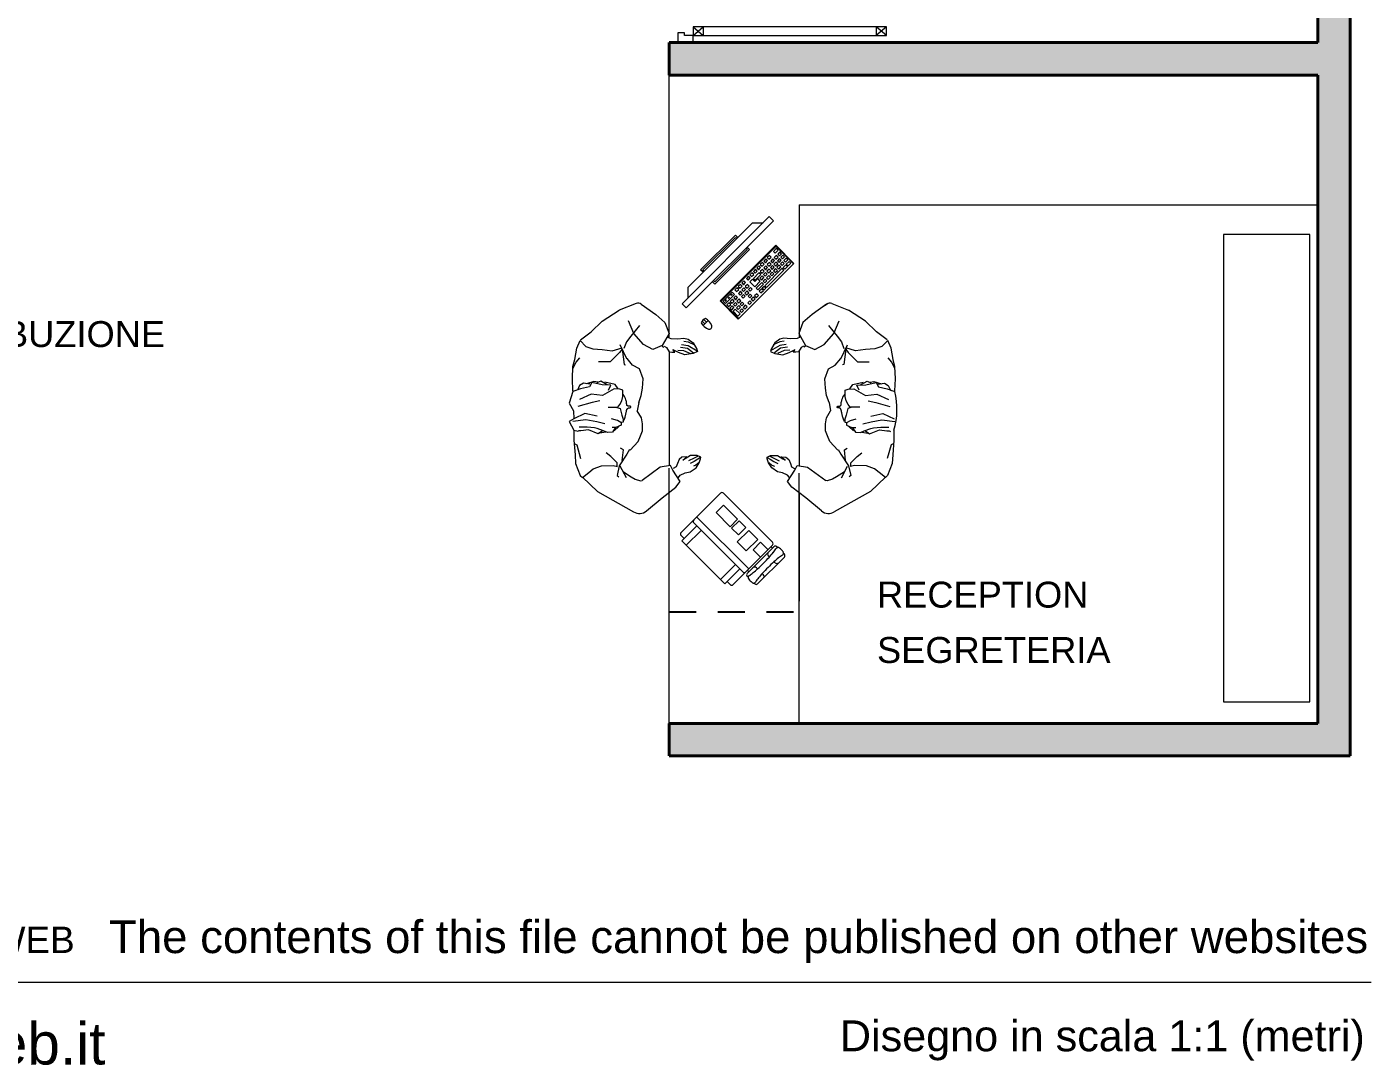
# Model space of a CAD drawing. Header units: millimetres. Extents: x 360.1 to 373.7, y 173.9 to 185.8.
# Drawn here: x 367.46 to 373.68, y 174.38 to 179.18 of the extents above; entities that cross this region are included whole.
import ezdxf

# ---------------------------------------------------------------- set-up
doc = ezdxf.new("R2010")
doc.units = ezdxf.units.MM
doc.linetypes.add('DASHED2', pattern=[0.375, 0.25, -0.125])
for name, color, linetype, lineweight in [('ARREDI attrezzature - furniture', 175, 'Continuous', 9), ('MURATURA sezioni - section wall', 7, 'Continuous', 40), ('PORTE  - doors', 252, 'Continuous', 5), ('www.archweb.it - All rights reserved', 2, 'Continuous', 5)]:
    doc.layers.add(name, color=color, linetype=linetype, lineweight=lineweight)
doc.layers.add('MURATURA tratteggi - hatch wall', color=253, linetype='Continuous', true_color=0x9e9e9e)
doc.layers.add('SCRITTE - txt', color=252, linetype='Continuous', true_color=0x969696)
doc.layers.add('PAVIMENTAZIONI - flooring', color=250, linetype='Continuous')
doc.styles.get("Standard").update_dxf_attribs({"font": 'arial.ttf'})
doc.styles.add('style1', font='arial.ttf')

# ---------------------------------------------------------------- blocks, each defined once
blk = doc.blocks.new('pc')
at = {"layer": 'ARREDI attrezzature - furniture'}
for p, q in [((-0.1289, 0.1289), (-0.2131, 0.0448)), ((-0.1266, 0.1266), (-0.2079, 0.0453)), ((0.1289, -0.1289), (-0.1289, 0.1289)), ((-0.1737, 0.0712), (-0.1816, 0.0632)), ((-0.1816, 0.0632), (-0.1719, 0.0535)), ((-0.1639, 0.0614), (-0.1737, 0.0712)), ((-0.1592, 0.0856), (-0.1672, 0.0777)), ((-0.1672, 0.0777), (-0.1574, 0.0679)), ((-0.1495, 0.0759), (-0.1592, 0.0856)), ((-0.1574, 0.0679), (-0.1495, 0.0759)), ((-0.1448, 0.1001), (-0.1527, 0.0921)), ((-0.1527, 0.0921), (-0.143, 0.0824)), ((-0.1432, 0.0696), (-0.1511, 0.0616)), ((-0.135, 0.0904), (-0.1448, 0.1001)), ((-0.1334, 0.0598), (-0.1432, 0.0696)), ((-0.143, 0.0824), (-0.135, 0.0904)), ((-0.1303, 0.1146), (-0.1383, 0.1066)), ((-0.1383, 0.1066), (-0.1251, 0.0935)), ((-0.1287, 0.084), (-0.1367, 0.0761)), ((-0.1367, 0.0761), (-0.1269, 0.0663)), ((-0.1172, 0.1014), (-0.1303, 0.1146)), ((-0.119, 0.0743), (-0.1287, 0.084)), ((-0.1269, 0.0663), (-0.119, 0.0743)), ((-0.1251, 0.0935), (-0.1172, 0.1014)), ((-0.1142, 0.0985), (-0.1222, 0.0905)), ((-0.1222, 0.0905), (-0.1104, 0.0787)), ((-0.1126, 0.068), (-0.1206, 0.06)), ((-0.1024, 0.0866), (-0.1142, 0.0985)), ((-0.1029, 0.0582), (-0.1126, 0.068)), ((-0.1104, 0.0787), (-0.1024, 0.0866)), ((-0.0982, 0.0824), (-0.1061, 0.0745)), ((-0.1061, 0.0745), (-0.0249, -0.0067)), ((-0.017, 0.0012), (-0.0982, 0.0824)), ((-0.2131, 0.0448), (0.0448, -0.2131)), ((-0.2102, 0.0476), (0.0476, -0.2102)), ((-0.1898, 0.055), (-0.1978, 0.0471)), ((-0.1978, 0.0471), (-0.1843, 0.0335)), ((-0.1763, 0.0415), (-0.1898, 0.055)), ((-0.1843, 0.0335), (-0.1763, 0.0415)), ((-0.1719, 0.0535), (-0.1639, 0.0614)), ((-0.1577, 0.0229), (-0.1657, 0.0149)), ((-0.1657, 0.0149), (-0.1559, 0.0052)), ((-0.1576, 0.0551), (-0.1656, 0.0471)), ((-0.1656, 0.0471), (-0.1558, 0.0374)), ((-0.148, 0.0132), (-0.1577, 0.0229)), ((-0.1479, 0.0454), (-0.1576, 0.0551)), ((-0.1559, 0.0052), (-0.148, 0.0132)), ((-0.1558, 0.0374), (-0.1479, 0.0454)), ((-0.1511, 0.0616), (-0.1414, 0.0519)), ((-0.1416, 0.0068), (-0.1496, -0.0011)), ((-0.1416, 0.039), (-0.1495, 0.0311)), ((-0.1495, 0.0311), (-0.1398, 0.0213)), ((-0.1318, 0.0293), (-0.1416, 0.039)), ((-0.1319, -0.0029), (-0.1416, 0.0068)), ((-0.1414, 0.0519), (-0.1334, 0.0598)), ((-0.1398, 0.0213), (-0.1318, 0.0293)), ((-0.1271, 0.0535), (-0.1351, 0.0455)), ((-0.1351, 0.0455), (-0.1253, 0.0358)), ((-0.1255, 0.023), (-0.1335, 0.015)), ((-0.1335, 0.015), (-0.1237, 0.0053)), ((-0.1174, 0.0438), (-0.1271, 0.0535)), ((-0.1158, 0.0132), (-0.1255, 0.023)), ((-0.1253, 0.0358), (-0.1174, 0.0438)), ((-0.1237, 0.0053), (-0.1158, 0.0132)), ((-0.1206, 0.06), (-0.1109, 0.0503)), ((-0.111, 0.0374), (-0.119, 0.0295)), ((-0.119, 0.0295), (-0.1093, 0.0197)), ((-0.1094, 0.0069), (-0.1174, -0.001)), ((-0.1013, 0.0277), (-0.111, 0.0374)), ((-0.1109, 0.0503), (-0.1029, 0.0582)), ((-0.0997, -0.0028), (-0.1094, 0.0069)), ((-0.1093, 0.0197), (-0.1013, 0.0277)), ((-0.0966, 0.0519), (-0.1045, 0.0439)), ((-0.1045, 0.0439), (-0.0948, 0.0342)), ((-0.095, 0.0214), (-0.1029, 0.0134)), ((-0.1029, 0.0134), (-0.0932, 0.0037)), ((-0.0868, 0.0422), (-0.0966, 0.0519)), ((-0.0852, 0.0116), (-0.095, 0.0214)), ((-0.0948, 0.0342), (-0.0868, 0.0422)), ((-0.0932, 0.0037), (-0.0852, 0.0116)), ((-0.0805, 0.0358), (-0.0885, 0.0279)), ((-0.0885, 0.0279), (-0.0787, 0.0181)), ((-0.0789, 0.0053), (-0.0869, -0.0026)), ((-0.0708, 0.0261), (-0.0805, 0.0358)), ((-0.0692, -0.0044), (-0.0789, 0.0053)), ((-0.0787, 0.0181), (-0.0708, 0.0261)), ((-0.0645, 0.0198), (-0.0724, 0.0118)), ((-0.0724, 0.0118), (-0.0627, 0.0021)), ((-0.0547, 0.01), (-0.0645, 0.0198)), ((-0.0627, 0.0021), (-0.0547, 0.01)), ((-0.0484, 0.0037), (-0.0564, -0.0042)), ((-0.0387, -0.006), (-0.0484, 0.0037)), ((-0.0249, -0.0067), (-0.017, 0.0012)), ((-0.1496, -0.0011), (-0.1399, -0.0109)), ((-0.1399, -0.0109), (-0.1319, -0.0029)), ((-0.1256, -0.0092), (-0.1335, -0.0172)), ((-0.1335, -0.0172), (-0.1238, -0.0269)), ((-0.1158, -0.019), (-0.1256, -0.0092)), ((-0.1238, -0.0269), (-0.1158, -0.019)), ((-0.1095, -0.0253), (-0.1175, -0.0332)), ((-0.1175, -0.0332), (-0.1077, -0.043)), ((-0.1174, -0.001), (-0.1077, -0.0108)), ((-0.0998, -0.035), (-0.1095, -0.0253)), ((-0.1077, -0.0108), (-0.0997, -0.0028)), ((-0.1077, -0.043), (-0.0998, -0.035)), ((-0.0935, -0.0413), (-0.1014, -0.0493)), ((-0.1014, -0.0493), (-0.0917, -0.059)), ((-0.0934, -0.0091), (-0.1013, -0.0171)), ((-0.1013, -0.0171), (-0.0916, -0.0268)), ((-0.0837, -0.0511), (-0.0935, -0.0413)), ((-0.0836, -0.0189), (-0.0934, -0.0091)), ((-0.0917, -0.059), (-0.0837, -0.0511)), ((-0.0916, -0.0268), (-0.0836, -0.0189)), ((-0.0869, -0.0026), (-0.0771, -0.0124)), ((-0.0774, -0.0574), (-0.0854, -0.0654)), ((-0.0773, -0.0252), (-0.0853, -0.0332)), ((-0.0853, -0.0332), (-0.0595, -0.059)), ((-0.0677, -0.0671), (-0.0774, -0.0574)), ((-0.0515, -0.051), (-0.0773, -0.0252)), ((-0.0771, -0.0124), (-0.0692, -0.0044)), ((-0.0629, -0.0107), (-0.0708, -0.0187)), ((-0.0708, -0.0187), (-0.0611, -0.0284)), ((-0.0531, -0.0205), (-0.0629, -0.0107)), ((-0.0611, -0.0284), (-0.0531, -0.0205)), ((-0.0595, -0.059), (-0.0515, -0.051)), ((-0.0468, -0.0268), (-0.0583, -0.0383)), ((-0.0583, -0.0383), (-0.0452, -0.0515)), ((-0.0564, -0.0042), (-0.0466, -0.014)), ((-0.0452, -0.0515), (-0.0561, -0.0623)), ((-0.021, -0.0526), (-0.0468, -0.0268)), ((-0.0466, -0.014), (-0.0387, -0.006)), ((-0.0434, -0.075), (-0.021, -0.0526)), ((-0.0323, -0.0123), (-0.0403, -0.0203)), ((-0.0403, -0.0203), (-0.0145, -0.0461)), ((-0.0065, -0.0381), (-0.0323, -0.0123)), ((-0.0147, -0.0011), (-0.0226, -0.0091)), ((-0.0226, -0.0091), (-0.0135, -0.0182)), ((-0.0055, -0.0102), (-0.0147, -0.0011)), ((-0.0145, -0.0461), (-0.0065, -0.0381)), ((-0.0135, -0.0182), (-0.0055, -0.0102)), ((-0.0033, -0.0125), (-0.0112, -0.0204)), ((-0.0112, -0.0204), (0, -0.0316)), ((0.0079, -0.0237), (-0.0033, -0.0125)), ((0, -0.0316), (0.0079, -0.0237)), ((0.0195, -0.0353), (0.0116, -0.0432)), ((0.0116, -0.0432), (0.0213, -0.053)), ((0.0293, -0.045), (0.0195, -0.0353)), ((0.0213, -0.053), (0.0293, -0.045)), ((0.0356, -0.0513), (0.0276, -0.0593)), ((0.0276, -0.0593), (0.0374, -0.069)), ((0.0453, -0.0611), (0.0356, -0.0513)), ((0.0374, -0.069), (0.0453, -0.0611)), ((-0.0854, -0.0654), (-0.0756, -0.0751)), ((-0.0756, -0.0751), (-0.0677, -0.0671)), ((-0.0613, -0.0735), (-0.0693, -0.0814)), ((-0.0693, -0.0814), (-0.0596, -0.0912)), ((-0.0516, -0.0832), (-0.0613, -0.0735)), ((-0.0596, -0.0912), (-0.0516, -0.0832)), ((-0.0561, -0.0623), (-0.0434, -0.075)), ((-0.04, -0.0948), (-0.048, -0.1028)), ((-0.048, -0.1028), (-0.0382, -0.1125)), ((-0.0303, -0.1045), (-0.04, -0.0948)), ((-0.0382, -0.1125), (-0.0303, -0.1045)), ((-0.024, -0.1109), (-0.0319, -0.1188)), ((-0.0319, -0.1188), (-0.0222, -0.1286)), ((-0.0239, -0.0786), (-0.0318, -0.0866)), ((-0.0318, -0.0866), (-0.0221, -0.0963)), ((-0.0142, -0.1206), (-0.024, -0.1109)), ((-0.0141, -0.0884), (-0.0239, -0.0786)), ((-0.0222, -0.1286), (-0.0142, -0.1206)), ((-0.0221, -0.0963), (-0.0141, -0.0884)), ((-0.0094, -0.0642), (-0.0174, -0.0721)), ((-0.0174, -0.0721), (-0.0076, -0.0819)), ((-0.0078, -0.0947), (-0.0158, -0.1027)), ((-0.0158, -0.1027), (-0.006, -0.1124)), ((0.0003, -0.0739), (-0.0094, -0.0642)), ((0.0019, -0.1044), (-0.0078, -0.0947)), ((-0.0076, -0.0819), (0.0003, -0.0739)), ((-0.006, -0.1124), (0.0019, -0.1044)), ((0.0067, -0.0802), (-0.0013, -0.0882)), ((-0.0013, -0.0882), (0.0084, -0.0979)), ((0.0082, -0.1108), (0.0003, -0.1187)), ((0.0003, -0.1187), (0.01, -0.1285)), ((0.0164, -0.09), (0.0067, -0.0802)), ((0.018, -0.1205), (0.0082, -0.1108)), ((0.0084, -0.0979), (0.0164, -0.09)), ((0.01, -0.1285), (0.018, -0.1205)), ((0.0211, -0.0658), (0.0132, -0.0737)), ((0.0132, -0.0737), (0.0229, -0.0835)), ((0.0227, -0.0963), (0.0148, -0.1043)), ((0.0148, -0.1043), (0.0245, -0.114)), ((0.0309, -0.0755), (0.0211, -0.0658)), ((0.0325, -0.106), (0.0227, -0.0963)), ((0.0229, -0.0835), (0.0309, -0.0755)), ((0.0245, -0.114), (0.0325, -0.106)), ((0.0438, -0.1174), (0.0358, -0.1253)), ((0.0516, -0.0674), (0.0437, -0.0753)), ((0.0437, -0.0753), (0.0534, -0.0851)), ((0.0535, -0.1271), (0.0438, -0.1174)), ((0.0582, -0.1029), (0.0503, -0.1109)), ((0.0503, -0.1109), (0.06, -0.1206)), ((0.0614, -0.0771), (0.0516, -0.0674)), ((0.0534, -0.0851), (0.0614, -0.0771)), ((0.068, -0.1126), (0.0582, -0.1029)), ((0.06, -0.1206), (0.068, -0.1126)), ((0.0727, -0.0884), (0.0647, -0.0964)), ((0.0647, -0.0964), (0.0745, -0.1061)), ((0.0743, -0.119), (0.0663, -0.1269)), ((0.0824, -0.0982), (0.0727, -0.0884)), ((0.084, -0.1287), (0.0743, -0.119)), ((0.0745, -0.1061), (0.0824, -0.0982)), ((0.0888, -0.1045), (0.0808, -0.1125)), ((0.0808, -0.1125), (0.0905, -0.1222)), ((0.1048, -0.1206), (0.0824, -0.143)), ((0.0985, -0.1142), (0.0888, -0.1045)), ((0.0905, -0.1222), (0.0985, -0.1142)), ((0.1146, -0.1303), (0.1048, -0.1206)), ((-0.0079, -0.1269), (-0.0159, -0.1349)), ((-0.0159, -0.1349), (-0.0061, -0.1446)), ((0.0018, -0.1367), (-0.0079, -0.1269)), ((-0.0061, -0.1446), (0.0018, -0.1367)), ((0.0144, -0.1467), (0.0039, -0.1572)), ((0.0039, -0.1572), (0.0458, -0.1991)), ((0.0141, -0.1588), (0.016, -0.1569)), ((0.0185, -0.1632), (0.0141, -0.1588)), ((0.0563, -0.1886), (0.0144, -0.1467)), ((0.016, -0.1569), (0.0204, -0.1613)), ((0.0204, -0.1613), (0.0185, -0.1632)), ((0.0293, -0.1318), (0.0213, -0.1398)), ((0.0213, -0.1398), (0.0311, -0.1495)), ((0.027, -0.1716), (0.0288, -0.1697)), ((0.0314, -0.176), (0.027, -0.1716)), ((0.0288, -0.1697), (0.0333, -0.1741)), ((0.039, -0.1416), (0.0293, -0.1318)), ((0.0311, -0.1495), (0.039, -0.1416)), ((0.0333, -0.1741), (0.0314, -0.176)), ((0.0358, -0.1253), (0.0455, -0.1351)), ((0.0454, -0.1479), (0.0374, -0.1558)), ((0.0374, -0.1558), (0.0471, -0.1656)), ((0.0417, -0.1826), (0.0398, -0.1845)), ((0.0398, -0.1845), (0.0442, -0.1889)), ((0.0461, -0.187), (0.0417, -0.1826)), ((0.0448, -0.2131), (0.1289, -0.1289)), ((0.1266, -0.1266), (0.0453, -0.2079)), ((0.0551, -0.1576), (0.0454, -0.1479)), ((0.0455, -0.1351), (0.0535, -0.1271)), ((0.0471, -0.1656), (0.0551, -0.1576)), ((0.0598, -0.1334), (0.0519, -0.1414)), ((0.0519, -0.1414), (0.0616, -0.1511)), ((0.0614, -0.1639), (0.0535, -0.1719)), ((0.0535, -0.1719), (0.0632, -0.1816)), ((0.0696, -0.1432), (0.0598, -0.1334)), ((0.0712, -0.1737), (0.0614, -0.1639)), ((0.0616, -0.1511), (0.0696, -0.1432)), ((0.0632, -0.1816), (0.0712, -0.1737)), ((0.0663, -0.1269), (0.0761, -0.1367)), ((0.0759, -0.1495), (0.0679, -0.1574)), ((0.0679, -0.1574), (0.0777, -0.1672)), ((0.0856, -0.1592), (0.0759, -0.1495)), ((0.0761, -0.1367), (0.084, -0.1287)), ((0.0777, -0.1672), (0.0856, -0.1592)), ((0.0824, -0.143), (0.0921, -0.1527)), ((0.0921, -0.1527), (0.1146, -0.1303)), ((0.0442, -0.1889), (0.0461, -0.187)), ((0.0458, -0.1991), (0.0563, -0.1886)), ((0.1429, -0.2757), (0.13, -0.2886)), ((0.1351, -0.2679), (0.1585, -0.2913)), ((0.1507, -0.2835), (0.1378, -0.2964))]:
    blk.add_line(p, q, dxfattribs=at)
blk.add_lwpolyline([(-0.3258, 0.0338), (0.0773, -0.3694), (0.0578, -0.3889), (-0.3454, 0.0142)], close=True, dxfattribs=at)
for points in [[(0.0295, -0.3607), (-0.0193, -0.3601), (-0.3165, -0.0629), (-0.3171, -0.014)], [(-0.2046, -0.0874), (-0.1938, -0.0766), (-0.033, -0.2374), (-0.0438, -0.2482)], [(-0.1993, -0.0927), (-0.1938, -0.0871), (-0.0436, -0.2374), (-0.0491, -0.2429)], [(-0.0875, -0.2919), (-0.0984, -0.3028), (-0.2592, -0.142), (-0.2483, -0.1311)], [(-0.0928, -0.2866), (-0.0984, -0.2922), (-0.2487, -0.142), (-0.243, -0.1364)]]:
    blk.add_lwpolyline(points, dxfattribs=at)
for centre, radius, start, end in [((0.1816, -0.312), 0.0642, 109.19835, 150.40813), ((0.156, -0.2704), 0.0318, 198.22664, 251.77336), ((0.1144, -0.2448), 0.0642, 299.59187, 340.80165), ((0.1643, -0.2621), 0.0114, 340.80165, 109.19835)]:
    blk.add_arc(centre, radius, start, end, dxfattribs=at)

msp = doc.modelspace()

# ---------------------------------------------------------------- hatches: boundary and pattern name
at = {"layer": 'MURATURA tratteggi - hatch wall'}
h = msp.add_hatch(color=256, dxfattribs=at)
h.dxf.hatch_style = 1
h.paths.add_polyline_path([(364.4306, 179.1072), (360.3079, 179.1072), (360.3079, 184.3822), (360.1579, 184.3822), (360.1579, 175.8822), (364.4306, 175.8822), (364.4306, 176.0322), (363.2806, 176.0322), (363.2806, 176.6397), (363.1306, 176.6397), (363.1306, 176.0322), (361.3079, 176.0322), (361.3079, 176.8197), (361.2079, 176.8197), (361.2079, 176.0322), (360.3079, 176.0322), (360.3079, 177.4197), (364.2806, 177.4197), (364.2806, 176.8322), (364.4306, 176.8322), (364.4306, 178.1572), (364.2806, 178.1572), (364.2806, 177.5697), (360.3079, 177.5697), (360.3079, 178.9572), (361.2079, 178.9572), (361.2079, 178.1697), (361.3079, 178.1697), (361.3079, 178.9572), (362.0079, 178.9572), (362.0079, 178.3572), (362.1079, 178.3572), (362.1079, 178.9572), (363.1306, 178.9572), (363.1306, 178.3497), (363.2806, 178.3497), (363.2806, 178.9572), (364.4306, 178.9572)])
h.paths.add_polyline_path([(366.384, 180.2572), (364.4306, 180.2572), (364.4306, 184.3822), (364.2806, 184.3822), (364.2806, 180.1072), (366.384, 180.1072)])
h.paths.add_polyline_path([(367.534, 184.3822), (367.384, 184.3822), (367.384, 180.1072), (367.534, 180.1072)])
h.paths.add_polyline_path([(370.5806, 184.3822), (370.4306, 184.3822), (370.4306, 180.2572), (368.534, 180.2572), (368.534, 180.1072), (370.5806, 180.1072)])
h.paths.add_polyline_path([(373.5806, 184.3822), (373.4306, 184.3822), (373.4306, 179.1072), (370.4306, 179.1072), (370.4306, 178.9572), (373.4306, 178.9572), (373.4306, 175.9572), (370.4306, 175.9572), (370.4306, 175.8072), (373.5806, 175.8072)])

# ---------------------------------------------------------------- linework, layer by layer
at = {"layer": 'ARREDI attrezzature - furniture'}
for p, q in [((370.4306, 177.7414), (370.4306, 178.9572)), ((371.0306, 178.3572), (373.4306, 178.3572)), ((371.0306, 178.3572), (371.0306, 177.7423)), ((372.9936, 178.2195), (372.9936, 176.0572)), ((373.3936, 178.2195), (372.9936, 178.2195)), ((373.3936, 176.0572), (373.3936, 178.2195)), ((370.2773, 177.9003), (370.1992, 177.8692)), ((370.3012, 177.8973), (370.3676, 177.8491)), ((371.1579, 177.8973), (371.0916, 177.8491)), ((371.1656, 177.8999), (371.1313, 177.878)), ((371.1819, 177.9003), (371.26, 177.8692)), ((370.1207, 177.8179), (370.1992, 177.8692)), ((370.3676, 177.8491), (370.4105, 177.812)), ((371.0916, 177.8491), (371.0486, 177.812)), ((371.3385, 177.8179), (371.26, 177.8692)), ((370.0694, 177.7692), (370.1207, 177.8179)), ((370.2672, 177.7612), (370.2421, 177.8193)), ((370.2925, 177.7977), (370.2525, 177.749)), ((370.4105, 177.812), (370.43, 177.7614)), ((371.0486, 177.812), (371.0291, 177.7614)), ((371.1667, 177.7977), (371.2066, 177.749)), ((371.1919, 177.7612), (371.217, 177.8193)), ((371.3898, 177.7692), (371.3385, 177.8179)), ((370.0027, 177.6929), (370.0177, 177.7284)), ((370.0177, 177.7284), (370.0448, 177.7013)), ((370.0206, 177.7318), (370.0694, 177.7692)), ((370.2326, 177.7234), (370.2208, 177.6919)), ((370.2525, 177.749), (370.2326, 177.7234)), ((370.3118, 177.7099), (370.2672, 177.7612)), ((370.355, 177.6879), (370.3118, 177.7099)), ((370.43, 177.7614), (370.3979, 177.7052)), ((370.4225, 177.745), (370.4376, 177.7383)), ((370.4376, 177.7383), (370.4682, 177.7374)), ((370.4682, 177.7374), (370.4983, 177.7402)), ((370.4877, 177.7113), (370.5173, 177.7058)), ((370.4975, 177.7263), (370.5173, 177.7224)), ((370.4983, 177.7402), (370.5179, 177.7351)), ((370.5173, 177.7224), (370.5477, 177.7091)), ((370.5179, 177.7351), (370.5409, 177.7184)), ((370.5409, 177.7184), (370.5574, 177.6887)), ((370.9183, 177.7184), (370.9017, 177.6887)), ((370.9418, 177.7224), (370.9115, 177.7091)), ((370.9412, 177.7351), (370.9183, 177.7184)), ((370.9608, 177.7402), (370.9412, 177.7351)), ((370.9616, 177.7263), (370.9418, 177.7224)), ((370.9714, 177.7113), (370.9418, 177.7058)), ((370.991, 177.7374), (370.9608, 177.7402)), ((371.0216, 177.7383), (370.991, 177.7374)), ((371.0367, 177.745), (371.0216, 177.7383)), ((371.0291, 177.7614), (371.0612, 177.7052)), ((371.0306, 177.7588), (371.0306, 177.7423)), ((371.1042, 177.6879), (371.1473, 177.7099)), ((371.1473, 177.7099), (371.1919, 177.7612)), ((371.2066, 177.749), (371.2266, 177.7234)), ((371.2266, 177.7234), (371.2383, 177.6919)), ((371.4386, 177.7318), (371.3898, 177.7692)), ((371.4414, 177.7284), (371.4144, 177.7013)), ((371.4564, 177.6929), (371.4414, 177.7284)), ((369.9931, 177.6413), (370.0027, 177.6929)), ((369.9999, 177.629), (370.0163, 177.6496)), ((370.0448, 177.7013), (370.0772, 177.6905)), ((370.0772, 177.6905), (370.1207, 177.6875)), ((370.1207, 177.6875), (370.167, 177.6806)), ((370.2009, 177.6728), (370.1574, 177.6304)), ((370.167, 177.6806), (370.2119, 177.6944)), ((370.2119, 177.689), (370.2009, 177.6728)), ((370.2347, 177.6442), (370.2037, 177.7092)), ((370.2119, 177.689), (370.2212, 177.6181)), ((370.3979, 177.7052), (370.355, 177.6879)), ((370.3981, 177.7031), (370.4061, 177.6978)), ((370.4073, 177.7036), (370.4183, 177.6967)), ((370.4183, 177.6967), (370.4302, 177.6772)), ((370.4302, 177.6772), (370.4431, 177.6746)), ((370.4306, 177.6771), (370.4306, 177.1503)), ((370.4431, 177.6746), (370.4561, 177.6754)), ((370.4561, 177.6754), (370.4469, 177.6879)), ((370.4737, 177.6737), (370.449, 177.6853)), ((370.4502, 177.6835), (370.4502, 177.6848)), ((370.4707, 177.6846), (370.497, 177.6835)), ((370.5029, 177.6633), (370.4737, 177.6737)), ((370.4818, 177.6976), (370.5144, 177.6943)), ((370.497, 177.6835), (370.5288, 177.6695)), ((370.5404, 177.6689), (370.5029, 177.6633)), ((370.5144, 177.6943), (370.5427, 177.6723)), ((370.5173, 177.7058), (370.5603, 177.6806)), ((370.561, 177.6782), (370.5404, 177.6689)), ((370.5574, 177.6887), (370.561, 177.6782)), ((370.9017, 177.6887), (370.8982, 177.6782)), ((370.8982, 177.6782), (370.9188, 177.6689)), ((370.9418, 177.7058), (370.8989, 177.6806)), ((370.9448, 177.6943), (370.9165, 177.6723)), ((370.9188, 177.6689), (370.9563, 177.6633)), ((370.9622, 177.6835), (370.9304, 177.6695)), ((370.9774, 177.6976), (370.9448, 177.6943)), ((370.9563, 177.6633), (370.9855, 177.6737)), ((370.9885, 177.6846), (370.9622, 177.6835)), ((370.9855, 177.6737), (371.0101, 177.6853)), ((371.0031, 177.6754), (371.0122, 177.6879)), ((371.0161, 177.6746), (371.0031, 177.6754)), ((371.029, 177.6772), (371.0161, 177.6746)), ((371.0409, 177.6967), (371.029, 177.6772)), ((371.0306, 177.6799), (371.0306, 177.1499)), ((371.0519, 177.7036), (371.0409, 177.6967)), ((371.061, 177.7031), (371.0531, 177.6978)), ((371.0612, 177.7052), (371.1042, 177.6879)), ((371.2244, 177.6442), (371.2554, 177.7092)), ((371.2472, 177.689), (371.238, 177.6181)), ((371.2921, 177.6806), (371.2472, 177.6944)), ((371.2472, 177.689), (371.2583, 177.6728)), ((371.2583, 177.6728), (371.3018, 177.6304)), ((371.3385, 177.6875), (371.2921, 177.6806)), ((371.3819, 177.6905), (371.3385, 177.6875)), ((371.4144, 177.7013), (371.3819, 177.6905)), ((371.4593, 177.629), (371.4429, 177.6496)), ((371.466, 177.6413), (371.4564, 177.6929)), ((369.9824, 177.5517), (369.9849, 177.6088)), ((369.9849, 177.6088), (369.9931, 177.6413)), ((369.9849, 177.5994), (369.9999, 177.629)), ((370.1574, 177.6304), (370.1032, 177.6304)), ((370.2212, 177.6181), (370.228, 177.6157)), ((370.2611, 177.6147), (370.2354, 177.6462)), ((370.2925, 177.5975), (370.2611, 177.6147)), ((370.3096, 177.5517), (370.2925, 177.5975)), ((371.1496, 177.5517), (371.1667, 177.5975)), ((371.1667, 177.5975), (371.1981, 177.6147)), ((371.1981, 177.6147), (371.2237, 177.6462)), ((371.238, 177.6181), (371.2312, 177.6157)), ((371.3018, 177.6304), (371.3559, 177.6304)), ((371.4742, 177.5994), (371.4593, 177.629)), ((371.4742, 177.6088), (371.466, 177.6413)), ((371.4767, 177.5517), (371.4742, 177.6088)), ((369.9849, 177.4961), (369.9824, 177.5517)), ((370.0337, 177.5311), (370.0156, 177.5212)), ((370.0637, 177.5271), (370.0337, 177.5311)), ((370.0819, 177.5389), (370.0476, 177.5291)), ((370.0719, 177.534), (370.0612, 177.5153)), ((370.1196, 177.5232), (370.0719, 177.534)), ((370.0997, 177.537), (370.0819, 177.5389)), ((370.1139, 177.5409), (370.0958, 177.533)), ((370.1439, 177.5232), (370.1139, 177.5409)), ((370.1606, 177.5222), (370.1196, 177.5232)), ((370.1799, 177.5252), (370.1317, 177.537)), ((370.1937, 177.505), (370.1799, 177.5252)), ((370.3067, 177.5084), (370.3096, 177.5517)), ((371.1525, 177.5084), (371.1496, 177.5517)), ((371.2654, 177.505), (371.2793, 177.5252)), ((371.2793, 177.5252), (371.3274, 177.537)), ((371.2986, 177.5222), (371.3395, 177.5232)), ((371.3153, 177.5232), (371.3452, 177.5409)), ((371.3395, 177.5232), (371.3873, 177.534)), ((371.3452, 177.5409), (371.3634, 177.533)), ((371.3595, 177.537), (371.3773, 177.5389)), ((371.3773, 177.5389), (371.4115, 177.5291)), ((371.3873, 177.534), (371.398, 177.5153)), ((371.3955, 177.5271), (371.4254, 177.5311)), ((371.4254, 177.5311), (371.4436, 177.5212)), ((371.4742, 177.4961), (371.4767, 177.5517)), ((369.9846, 177.4932), (369.9675, 177.4393)), ((370.0202, 177.5055), (369.9846, 177.4932)), ((370.0156, 177.5212), (370.0056, 177.4991)), ((370.069, 177.4809), (370.0145, 177.4568)), ((370.0612, 177.5153), (370.0202, 177.5055)), ((370.1211, 177.4745), (370.069, 177.4809)), ((370.1756, 177.5055), (370.1211, 177.4745)), ((370.1496, 177.4986), (370.1606, 177.5222)), ((370.2016, 177.5045), (370.1756, 177.5055)), ((370.2151, 177.4986), (370.2016, 177.5045)), ((370.2109, 177.4499), (370.2151, 177.47)), ((370.2151, 177.47), (370.2151, 177.4986)), ((370.2215, 177.4728), (370.2169, 177.4799)), ((370.225, 177.4663), (370.2215, 177.4728)), ((370.2278, 177.4605), (370.225, 177.4663)), ((370.2896, 177.4425), (370.301, 177.474)), ((370.301, 177.474), (370.3067, 177.5084)), ((371.1582, 177.474), (371.1525, 177.5084)), ((371.1696, 177.4425), (371.1582, 177.474)), ((371.2314, 177.4605), (371.2341, 177.4663)), ((371.2341, 177.4663), (371.2377, 177.4728)), ((371.2377, 177.4728), (371.2422, 177.4799)), ((371.244, 177.4986), (371.2576, 177.5045)), ((371.244, 177.47), (371.244, 177.4986)), ((371.2483, 177.4499), (371.244, 177.47)), ((371.2576, 177.5045), (371.2836, 177.5055)), ((371.2836, 177.5055), (371.3381, 177.4745)), ((371.3096, 177.4986), (371.2986, 177.5222)), ((371.3381, 177.4745), (371.3901, 177.4809)), ((371.3901, 177.4809), (371.4447, 177.4568)), ((371.398, 177.5153), (371.439, 177.5055)), ((371.439, 177.5055), (371.4746, 177.4932)), ((371.4436, 177.5212), (371.4536, 177.4991)), ((371.4536, 177.4991), (371.4696, 177.4951)), ((369.9675, 177.4393), (369.9872, 177.4029)), ((369.9872, 177.4029), (369.9889, 177.3667)), ((370.0733, 177.4415), (370.0077, 177.4238)), ((370.1086, 177.4499), (370.0733, 177.4415)), ((370.1471, 177.4208), (370.192, 177.4208)), ((370.1606, 177.4199), (370.1838, 177.4199)), ((370.1838, 177.4199), (370.2027, 177.4144)), ((370.192, 177.4208), (370.2016, 177.4322)), ((370.2016, 177.4322), (370.2109, 177.4499)), ((370.2027, 177.4144), (370.2109, 177.383)), ((370.2298, 177.4552), (370.2278, 177.4605)), ((370.2312, 177.4504), (370.2298, 177.4552)), ((370.2321, 177.4462), (370.2312, 177.4504)), ((370.2315, 177.3982), (370.232, 177.4002)), ((370.232, 177.4002), (370.2323, 177.402)), ((370.2327, 177.4425), (370.2321, 177.4462)), ((370.2323, 177.402), (370.2327, 177.4037)), ((370.2331, 177.4393), (370.2327, 177.4425)), ((370.2327, 177.4037), (370.2331, 177.4052)), ((370.2334, 177.4366), (370.2331, 177.4393)), ((370.2331, 177.4052), (370.2334, 177.4065)), ((370.2337, 177.4344), (370.2334, 177.4366)), ((370.2334, 177.4065), (370.2337, 177.4077)), ((370.2339, 177.4325), (370.2337, 177.4344)), ((370.2337, 177.4077), (370.2341, 177.4088)), ((370.2341, 177.431), (370.2339, 177.4325)), ((370.2344, 177.4298), (370.2341, 177.431)), ((370.2341, 177.4088), (370.2344, 177.4097)), ((370.2348, 177.4288), (370.2344, 177.4298)), ((370.2344, 177.4097), (370.2348, 177.4106)), ((370.2353, 177.428), (370.2348, 177.4288)), ((370.2348, 177.4106), (370.2352, 177.4114)), ((370.2352, 177.4114), (370.2357, 177.4122)), ((370.2359, 177.4274), (370.2353, 177.428)), ((370.2357, 177.4122), (370.2362, 177.4129)), ((370.2367, 177.4269), (370.2359, 177.4274)), ((370.2362, 177.4129), (370.2368, 177.4136)), ((370.2377, 177.4265), (370.2367, 177.4269)), ((370.2368, 177.4136), (370.2374, 177.4142)), ((370.2374, 177.4142), (370.2381, 177.4148)), ((370.2387, 177.4262), (370.2377, 177.4265)), ((370.2381, 177.4148), (370.2388, 177.4153)), ((370.2399, 177.4259), (370.2387, 177.4262)), ((370.2388, 177.4153), (370.2395, 177.4158)), ((370.2395, 177.4158), (370.2403, 177.4162)), ((370.2411, 177.4257), (370.2399, 177.4259)), ((370.2403, 177.4162), (370.2411, 177.4166)), ((370.2423, 177.4255), (370.2411, 177.4257)), ((370.2411, 177.4166), (370.242, 177.4169)), ((370.242, 177.4169), (370.2429, 177.4171)), ((370.2436, 177.4253), (370.2423, 177.4255)), ((370.2429, 177.4171), (370.2438, 177.4172)), ((370.2448, 177.4252), (370.2436, 177.4253)), ((370.2438, 177.4172), (370.2447, 177.4173)), ((370.2447, 177.4173), (370.2455, 177.4174)), ((370.246, 177.425), (370.2448, 177.4252)), ((370.2455, 177.4174), (370.2464, 177.4175)), ((370.2471, 177.4249), (370.246, 177.425)), ((370.2464, 177.4175), (370.2472, 177.4176)), ((370.2481, 177.4247), (370.2471, 177.4249)), ((370.2472, 177.4176), (370.2479, 177.4177)), ((370.2479, 177.4177), (370.2486, 177.4179)), ((370.2491, 177.4245), (370.2481, 177.4247)), ((370.2486, 177.4179), (370.2492, 177.418)), ((370.2499, 177.4242), (370.2491, 177.4245)), ((370.2492, 177.418), (370.2498, 177.4182)), ((370.2498, 177.4182), (370.2503, 177.4185)), ((370.2507, 177.424), (370.2499, 177.4242)), ((370.2503, 177.4185), (370.2507, 177.4187)), ((370.2513, 177.4236), (370.2507, 177.424)), ((370.2507, 177.4187), (370.2511, 177.4191)), ((370.2511, 177.4191), (370.2515, 177.4194)), ((370.2518, 177.4233), (370.2513, 177.4236)), ((370.2515, 177.4194), (370.2518, 177.4198)), ((370.2521, 177.4229), (370.2518, 177.4233)), ((370.2518, 177.4198), (370.252, 177.4202)), ((370.252, 177.4202), (370.2523, 177.4206)), ((370.2524, 177.4225), (370.2521, 177.4229)), ((370.2523, 177.4206), (370.2524, 177.4211)), ((370.2525, 177.422), (370.2524, 177.4225)), ((370.2524, 177.4211), (370.2525, 177.4216)), ((370.2525, 177.4216), (370.2525, 177.422)), ((370.2896, 177.4425), (370.2825, 177.4036)), ((370.3014, 177.3711), (370.2825, 177.4036)), ((371.1578, 177.3711), (371.1767, 177.4036)), ((371.1696, 177.4425), (371.1767, 177.4036)), ((371.2067, 177.422), (371.2068, 177.4225)), ((371.2067, 177.4216), (371.2067, 177.422)), ((371.2068, 177.4211), (371.2067, 177.4216)), ((371.2068, 177.4225), (371.207, 177.4229)), ((371.2069, 177.4206), (371.2068, 177.4211)), ((371.2071, 177.4202), (371.2069, 177.4206)), ((371.207, 177.4229), (371.2074, 177.4233)), ((371.2074, 177.4198), (371.2071, 177.4202)), ((371.2074, 177.4233), (371.2079, 177.4236)), ((371.2077, 177.4194), (371.2074, 177.4198)), ((371.208, 177.4191), (371.2077, 177.4194)), ((371.2079, 177.4236), (371.2085, 177.424)), ((371.2084, 177.4187), (371.208, 177.4191)), ((371.2089, 177.4185), (371.2084, 177.4187)), ((371.2085, 177.424), (371.2092, 177.4242)), ((371.2094, 177.4182), (371.2089, 177.4185)), ((371.2092, 177.4242), (371.2101, 177.4245)), ((371.21, 177.418), (371.2094, 177.4182)), ((371.2106, 177.4179), (371.21, 177.418)), ((371.2101, 177.4245), (371.211, 177.4247)), ((371.2112, 177.4177), (371.2106, 177.4179)), ((371.211, 177.4247), (371.2121, 177.4249)), ((371.212, 177.4176), (371.2112, 177.4177)), ((371.2128, 177.4175), (371.212, 177.4176)), ((371.2121, 177.4249), (371.2132, 177.425)), ((371.2136, 177.4174), (371.2128, 177.4175)), ((371.2132, 177.425), (371.2143, 177.4252)), ((371.2145, 177.4173), (371.2136, 177.4174)), ((371.2143, 177.4252), (371.2156, 177.4253)), ((371.2154, 177.4172), (371.2145, 177.4173)), ((371.2163, 177.4171), (371.2154, 177.4172)), ((371.2156, 177.4253), (371.2168, 177.4255)), ((371.2172, 177.4169), (371.2163, 177.4171)), ((371.2168, 177.4255), (371.2181, 177.4257)), ((371.218, 177.4166), (371.2172, 177.4169)), ((371.2188, 177.4162), (371.218, 177.4166)), ((371.2181, 177.4257), (371.2193, 177.4259)), ((371.2196, 177.4158), (371.2188, 177.4162)), ((371.2193, 177.4259), (371.2204, 177.4262)), ((371.2204, 177.4153), (371.2196, 177.4158)), ((371.2204, 177.4262), (371.2215, 177.4265)), ((371.2211, 177.4148), (371.2204, 177.4153)), ((371.2218, 177.4142), (371.2211, 177.4148)), ((371.2215, 177.4265), (371.2224, 177.4269)), ((371.2224, 177.4136), (371.2218, 177.4142)), ((371.2224, 177.4269), (371.2232, 177.4274)), ((371.223, 177.4129), (371.2224, 177.4136)), ((371.2235, 177.4122), (371.223, 177.4129)), ((371.2232, 177.4274), (371.2239, 177.428)), ((371.2239, 177.4114), (371.2235, 177.4122)), ((371.2239, 177.428), (371.2244, 177.4288)), ((371.2244, 177.4106), (371.2239, 177.4114)), ((371.2244, 177.4288), (371.2247, 177.4298)), ((371.2247, 177.4097), (371.2244, 177.4106)), ((371.2247, 177.4298), (371.225, 177.431)), ((371.2251, 177.4088), (371.2247, 177.4097)), ((371.225, 177.431), (371.2253, 177.4325)), ((371.2254, 177.4077), (371.2251, 177.4088)), ((371.2253, 177.4325), (371.2255, 177.4344)), ((371.2258, 177.4065), (371.2254, 177.4077)), ((371.2255, 177.4344), (371.2257, 177.4366)), ((371.2257, 177.4366), (371.226, 177.4393)), ((371.2261, 177.4052), (371.2258, 177.4065)), ((371.226, 177.4393), (371.2264, 177.4425)), ((371.2265, 177.4037), (371.2261, 177.4052)), ((371.2264, 177.4425), (371.227, 177.4462)), ((371.2268, 177.402), (371.2265, 177.4037)), ((371.2272, 177.4002), (371.2268, 177.402)), ((371.227, 177.4462), (371.228, 177.4504)), ((371.2276, 177.3982), (371.2272, 177.4002)), ((371.228, 177.4504), (371.2294, 177.4552)), ((371.2294, 177.4552), (371.2314, 177.4605)), ((371.2576, 177.4322), (371.2483, 177.4499)), ((371.2565, 177.4144), (371.2483, 177.383)), ((371.2754, 177.4199), (371.2565, 177.4144)), ((371.2672, 177.4208), (371.2576, 177.4322)), ((371.3121, 177.4208), (371.2672, 177.4208)), ((371.2986, 177.4199), (371.2754, 177.4199)), ((371.3506, 177.4499), (371.3859, 177.4415)), ((371.3859, 177.4415), (371.4514, 177.4238)), ((369.9889, 177.3667), (369.9675, 177.3544)), ((369.9675, 177.3544), (369.9892, 177.3141)), ((370.0448, 177.3613), (369.9846, 177.3544)), ((370.0405, 177.3908), (369.9889, 177.3667)), ((370.0965, 177.379), (370.0405, 177.3908)), ((370.095, 177.3529), (370.0448, 177.3613)), ((370.1332, 177.3431), (370.095, 177.3529)), ((370.1905, 177.3584), (370.1635, 177.3667)), ((370.2084, 177.3367), (370.1838, 177.3269)), ((370.2069, 177.349), (370.1905, 177.3584)), ((370.2166, 177.3515), (370.2069, 177.349)), ((370.2084, 177.349), (370.2084, 177.3367)), ((370.2109, 177.383), (370.2166, 177.3652)), ((370.2166, 177.3652), (370.2166, 177.3515)), ((370.218, 177.3559), (370.2208, 177.3611)), ((370.2208, 177.3611), (370.223, 177.3658)), ((370.223, 177.3658), (370.2248, 177.3701)), ((370.2248, 177.3701), (370.2261, 177.3739)), ((370.2261, 177.3739), (370.2272, 177.3774)), ((370.2272, 177.3774), (370.228, 177.3805)), ((370.228, 177.3805), (370.2286, 177.3835)), ((370.2286, 177.3835), (370.2292, 177.3862)), ((370.2292, 177.3862), (370.2297, 177.3889)), ((370.2297, 177.3889), (370.2302, 177.3914)), ((370.2302, 177.3914), (370.2307, 177.3938)), ((370.2307, 177.3938), (370.2311, 177.3961)), ((370.2311, 177.3961), (370.2315, 177.3982)), ((370.3067, 177.3441), (370.3014, 177.3711)), ((370.3067, 177.3116), (370.3067, 177.3441)), ((371.1525, 177.3441), (371.1578, 177.3711)), ((371.1525, 177.3116), (371.1525, 177.3441)), ((371.2281, 177.3961), (371.2276, 177.3982)), ((371.2285, 177.3938), (371.2281, 177.3961)), ((371.229, 177.3914), (371.2285, 177.3938)), ((371.2295, 177.3889), (371.229, 177.3914)), ((371.23, 177.3862), (371.2295, 177.3889)), ((371.2305, 177.3835), (371.23, 177.3862)), ((371.2312, 177.3805), (371.2305, 177.3835)), ((371.232, 177.3774), (371.2312, 177.3805)), ((371.233, 177.3739), (371.232, 177.3774)), ((371.2344, 177.3701), (371.233, 177.3739)), ((371.2362, 177.3658), (371.2344, 177.3701)), ((371.2384, 177.3611), (371.2362, 177.3658)), ((371.2412, 177.3559), (371.2384, 177.3611)), ((371.2483, 177.383), (371.2426, 177.3652)), ((371.2426, 177.3652), (371.2426, 177.3515)), ((371.2426, 177.3515), (371.2522, 177.349)), ((371.2508, 177.349), (371.2508, 177.3367)), ((371.2508, 177.3367), (371.2754, 177.3269)), ((371.2522, 177.349), (371.2686, 177.3584)), ((371.2686, 177.3584), (371.2957, 177.3667)), ((371.326, 177.3431), (371.3641, 177.3529)), ((371.3627, 177.379), (371.4186, 177.3908)), ((371.3641, 177.3529), (371.4144, 177.3613)), ((371.4144, 177.3613), (371.4746, 177.3544)), ((371.4186, 177.3908), (371.4703, 177.3667)), ((369.9892, 177.3141), (369.9892, 177.2683)), ((369.9892, 177.3141), (370.0086, 177.3092)), ((370.012, 177.3106), (370.0052, 177.3077)), ((370.0216, 177.3106), (370.012, 177.3106)), ((370.0501, 177.3283), (370.0134, 177.3283)), ((370.0569, 177.316), (370.0216, 177.3106)), ((370.0844, 177.3244), (370.0501, 177.3283)), ((370.1018, 177.2969), (370.0569, 177.316)), ((370.0965, 177.3215), (370.0844, 177.3244)), ((370.1264, 177.3106), (370.0965, 177.3215)), ((370.1211, 177.3106), (370.1018, 177.2969)), ((370.1378, 177.3047), (370.1097, 177.3008)), ((370.1442, 177.3037), (370.1264, 177.3106)), ((370.1674, 177.3052), (370.1442, 177.3037)), ((370.1838, 177.3269), (370.166, 177.3269)), ((370.1809, 177.3244), (370.1674, 177.3052)), ((370.1977, 177.3308), (370.1759, 177.3111)), ((370.2864, 177.2614), (370.2974, 177.2885)), ((370.2974, 177.2885), (370.3067, 177.3116)), ((371.1617, 177.2885), (371.1525, 177.3116)), ((371.1728, 177.2614), (371.1617, 177.2885)), ((371.2615, 177.3308), (371.2832, 177.3111)), ((371.2754, 177.3269), (371.2932, 177.3269)), ((371.2782, 177.3244), (371.2918, 177.3052)), ((371.2918, 177.3052), (371.3149, 177.3037)), ((371.3149, 177.3037), (371.3328, 177.3106)), ((371.3214, 177.3047), (371.3495, 177.3008)), ((371.3328, 177.3106), (371.3627, 177.3215)), ((371.3381, 177.3106), (371.3574, 177.2969)), ((371.3574, 177.2969), (371.4022, 177.316)), ((371.3627, 177.3215), (371.3748, 177.3244)), ((371.3748, 177.3244), (371.409, 177.3283)), ((371.4022, 177.316), (371.4375, 177.3106)), ((371.409, 177.3283), (371.4457, 177.3283)), ((371.4375, 177.3106), (371.4471, 177.3106)), ((371.4471, 177.3106), (371.4539, 177.3077)), ((371.47, 177.3141), (371.47, 177.2683)), ((369.9892, 177.2683), (369.9946, 177.2004)), ((369.9906, 177.2531), (370.0027, 177.2462)), ((370.0027, 177.2462), (370.0202, 177.1827)), ((370.2187, 177.2231), (370.2052, 177.2314)), ((370.213, 177.1743), (370.2187, 177.2231)), ((370.2472, 177.2245), (370.2347, 177.2029)), ((370.2497, 177.2221), (370.2864, 177.2614)), ((371.2095, 177.2221), (371.1728, 177.2614)), ((371.212, 177.2245), (371.2244, 177.2029)), ((371.2405, 177.2231), (371.254, 177.2314)), ((371.2462, 177.1743), (371.2405, 177.2231)), ((371.4564, 177.2462), (371.439, 177.1827)), ((371.4685, 177.2531), (371.4564, 177.2462)), ((371.47, 177.2683), (371.4646, 177.2004)), ((369.9946, 177.2004), (369.9974, 177.1596)), ((369.9974, 177.1596), (370.0191, 177.105)), ((370.0786, 177.135), (370.1168, 177.1497)), ((370.1168, 177.1497), (370.1709, 177.1512)), ((370.1603, 177.1921), (370.1385, 177.2098)), ((370.1888, 177.1635), (370.1603, 177.1921)), ((370.1709, 177.1512), (370.1913, 177.1458)), ((370.1888, 177.1473), (370.1888, 177.1635)), ((370.1995, 177.1497), (370.1888, 177.104)), ((370.2347, 177.2029), (370.1995, 177.1497)), ((370.4367, 177.1513), (370.3889, 177.143)), ((370.4477, 177.1297), (370.4367, 177.1513)), ((370.4679, 177.1599), (370.4627, 177.1439)), ((370.4759, 177.1779), (370.4679, 177.1599)), ((370.489, 177.1893), (370.4759, 177.1779)), ((370.512, 177.1901), (370.489, 177.1893)), ((370.4928, 177.1757), (370.512, 177.1901)), ((370.5039, 177.1811), (370.4928, 177.1757)), ((370.5287, 177.197), (370.5039, 177.1811)), ((370.5452, 177.1841), (370.5198, 177.1729)), ((370.5454, 177.1687), (370.5268, 177.1594)), ((370.5598, 177.1969), (370.5287, 177.197)), ((370.5535, 177.1525), (370.5425, 177.1471)), ((370.5639, 177.1937), (370.5452, 177.1841)), ((370.5624, 177.1796), (370.5454, 177.1687)), ((370.5687, 177.164), (370.5535, 177.1525)), ((370.5546, 177.1398), (370.5694, 177.163)), ((370.5761, 177.1897), (370.5598, 177.1969)), ((370.5754, 177.1877), (370.5624, 177.1796)), ((370.5694, 177.163), (370.5755, 177.1817)), ((370.5755, 177.1817), (370.5761, 177.1897)), ((370.8831, 177.1897), (370.8994, 177.1969)), ((370.8837, 177.1817), (370.8831, 177.1897)), ((370.8898, 177.163), (370.8837, 177.1817)), ((370.8838, 177.1877), (370.8968, 177.1796)), ((370.9046, 177.1398), (370.8898, 177.163)), ((370.8905, 177.164), (370.9056, 177.1525)), ((370.8953, 177.1937), (370.9139, 177.1841)), ((370.8968, 177.1796), (370.9138, 177.1687)), ((370.8994, 177.1969), (370.9304, 177.197)), ((370.9056, 177.1525), (370.9167, 177.1471)), ((370.9138, 177.1687), (370.9324, 177.1594)), ((370.9139, 177.1841), (370.9393, 177.1729)), ((370.9304, 177.197), (370.9553, 177.1811)), ((370.9664, 177.1757), (370.9472, 177.1901)), ((370.9472, 177.1901), (370.9702, 177.1893)), ((370.9553, 177.1811), (370.9664, 177.1757)), ((370.9702, 177.1893), (370.9833, 177.1779)), ((370.9833, 177.1779), (370.9912, 177.1599)), ((370.9912, 177.1599), (370.9964, 177.1439)), ((371.0114, 177.1297), (371.0225, 177.1513)), ((371.0225, 177.1513), (371.0703, 177.143)), ((371.2244, 177.2029), (371.2597, 177.1497)), ((371.2597, 177.1497), (371.2704, 177.104)), ((371.2882, 177.1512), (371.2679, 177.1458)), ((371.2704, 177.1635), (371.2989, 177.1921)), ((371.2704, 177.1473), (371.2704, 177.1635)), ((371.3424, 177.1497), (371.2882, 177.1512)), ((371.2989, 177.1921), (371.3206, 177.2098)), ((371.3805, 177.135), (371.3424, 177.1497)), ((371.4618, 177.1596), (371.44, 177.105)), ((371.4646, 177.2004), (371.4618, 177.1596)), ((370.0191, 177.105), (370.0284, 177.0956)), ((370.0284, 177.0956), (370.0583, 177.1187)), ((370.0291, 177.0961), (370.0979, 177.0307)), ((370.0583, 177.1187), (370.0786, 177.135)), ((370.1888, 177.104), (370.197, 177.0986)), ((370.2326, 177.0937), (370.2037, 177.1478)), ((370.2182, 177.1207), (370.2543, 177.0985)), ((370.2543, 177.0985), (370.2734, 177.0876)), ((370.2734, 177.0876), (370.2978, 177.0795)), ((370.3889, 177.143), (370.3048, 177.0805)), ((370.4306, 175.9572), (370.4306, 177.1389)), ((370.4815, 177.0763), (370.4477, 177.1297)), ((370.4627, 177.1439), (370.4491, 177.1371)), ((370.4727, 177.0953), (370.4814, 177.106)), ((370.4814, 177.106), (370.5044, 177.1161)), ((370.5044, 177.1161), (370.5277, 177.1208)), ((370.5277, 177.1208), (370.5546, 177.1398)), ((370.9315, 177.1208), (370.9046, 177.1398)), ((370.9548, 177.1161), (370.9315, 177.1208)), ((370.9778, 177.106), (370.9548, 177.1161)), ((370.9776, 177.0763), (371.0114, 177.1297)), ((370.9864, 177.0953), (370.9778, 177.106)), ((370.9964, 177.1439), (371.01, 177.1371)), ((371.0306, 175.9572), (371.0306, 177.115)), ((371.0703, 177.143), (371.1544, 177.0805)), ((371.1858, 177.0876), (371.1613, 177.0795)), ((371.2048, 177.0985), (371.1858, 177.0876)), ((371.241, 177.1207), (371.2048, 177.0985)), ((371.2266, 177.0937), (371.2554, 177.1478)), ((371.2704, 177.104), (371.2622, 177.0986)), ((371.43, 177.0961), (371.3613, 177.0307)), ((371.4008, 177.1187), (371.3805, 177.135)), ((371.4308, 177.0956), (371.4008, 177.1187)), ((371.44, 177.105), (371.4308, 177.0956)), ((370.0979, 177.0307), (370.2652, 176.9366)), ((370.2978, 177.0795), (370.3048, 177.0805)), ((370.397, 177.0016), (370.461, 177.05)), ((370.461, 177.05), (370.4815, 177.0763)), ((370.9981, 177.05), (370.9776, 177.0763)), ((371.0621, 177.0016), (370.9981, 177.05)), ((371.0306, 177.0254), (371.0306, 176.523)), ((371.1613, 177.0795), (371.1544, 177.0805)), ((371.3613, 177.0307), (371.1939, 176.9366)), ((370.3249, 176.9404), (370.397, 177.0016)), ((370.4853, 176.8401), (370.6675, 177.0223)), ((370.6469, 176.9329), (370.6812, 176.9673)), ((370.6812, 177.0223), (370.908, 176.7955)), ((370.6812, 176.9673), (370.7465, 176.902)), ((371.1342, 176.9404), (371.0621, 177.0016)), ((370.5575, 176.9123), (370.7981, 176.6718)), ((370.6469, 176.9329), (370.7121, 176.8676)), ((370.7121, 176.8676), (370.7465, 176.902)), ((370.4888, 176.8023), (370.5575, 176.8711)), ((370.5094, 176.7817), (370.5781, 176.8505)), ((370.5438, 176.8848), (370.7706, 176.658)), ((370.719, 176.8608), (370.7534, 176.8951)), ((370.719, 176.8608), (370.7502, 176.8296)), ((370.7453, 176.7973), (370.7983, 176.8503)), ((370.7502, 176.8296), (370.7845, 176.864)), ((370.7534, 176.8951), (370.7845, 176.864)), ((370.8395, 176.809), (370.7983, 176.8503)), ((370.7983, 176.8503), (370.8282, 176.8203)), ((370.4853, 176.8264), (370.4991, 176.8127)), ((370.4888, 176.8023), (370.6881, 176.603)), ((370.7259, 176.5996), (370.908, 176.7817)), ((370.7866, 176.7561), (370.7453, 176.7973)), ((370.7866, 176.7561), (370.8395, 176.809)), ((370.8187, 176.7611), (370.853, 176.7955)), ((370.853, 176.7955), (370.8874, 176.7611)), ((370.7912, 176.6511), (370.9149, 176.7749)), ((370.8187, 176.7611), (370.853, 176.7267)), ((370.8393, 176.603), (370.963, 176.7267)), ((370.8938, 176.7272), (370.8888, 176.7322)), ((370.9012, 176.7749), (370.908, 176.768)), ((370.9329, 176.7706), (370.9286, 176.7749)), ((370.963, 176.7405), (370.9595, 176.744)), ((370.6675, 176.6236), (370.7362, 176.6924)), ((370.6881, 176.603), (370.7568, 176.6718)), ((370.7981, 176.658), (370.7912, 176.6649)), ((370.8389, 176.6722), (370.8338, 176.6773)), ((370.9204, 176.7006), (370.9153, 176.7057)), ((370.6984, 176.6133), (370.7121, 176.5996)), ((370.7954, 176.6332), (370.7912, 176.6374)), ((370.8256, 176.603), (370.822, 176.6066)), ((370.8654, 176.6456), (370.8604, 176.6507)), ((372.9936, 176.0572), (373.3936, 176.0572))]:
    msp.add_line(p, q, dxfattribs=at)
for centre, radius, start, end in [((370.2865, 177.8771), 0.025, 54.01656, 111.6887), ((371.1726, 177.8771), 0.025, 68.3113, 125.98344), ((371.1308, 177.4125), 0.3531, 343.8226, 13.21399), ((370.6743, 177.0154), 0.00972, 45, 135), ((370.2926, 176.9785), 0.05, 236.84029, 310.32538), ((371.1666, 176.9785), 0.05, 229.67462, 303.15971), ((370.4922, 176.8333), 0.00972, 135, 225), ((370.5506, 176.8917), 0.00972, 135, 225), ((370.9012, 176.7886), 0.00972, 315, 45), ((370.9218, 176.768), 0.00972, 45, 135), ((370.2629, 177.3032), 0.8543, 315, 317.56288), ((370.897, 176.7405), 0.0117, 135, 225), ((370.5746, 177.0182), 0.4319, 317.56288, 321.16753), ((370.7759, 176.8561), 0.1735, 321.16753, 328.36172), ((371.2063, 176.3864), 0.4319, 128.83247, 132.43712), ((370.9336, 176.759), 0.0117, 56.29578, 148.36172), ((371.0443, 176.5877), 0.1735, 121.10316, 128.83247), ((370.9064, 176.7182), 0.0606, 45, 56.29578), ((370.9064, 176.7182), 0.0606, 31.08253, 45), ((370.9498, 176.7448), 0.00972, 295.24894, 31.42453), ((370.9561, 176.7336), 0.00972, 315, 45), ((370.7774, 176.6649), 0.00972, 225, 315), ((370.7099, 176.7901), 0.1735, 301.63828, 308.83247), ((370.8256, 176.669), 0.0117, 45, 135), ((370.5479, 176.9914), 0.4319, 308.83247, 312.43712), ((370.2629, 177.3032), 0.8543, 312.43712, 315), ((371.4913, 176.0747), 0.8543, 135, 137.56288), ((371.4913, 176.0747), 0.8543, 132.43712, 135), ((370.9286, 176.7089), 0.0117, 225, 315), ((370.719, 176.6065), 0.00972, 225, 315), ((370.7981, 176.6443), 0.00972, 135, 225), ((370.8071, 176.6325), 0.0117, 121.63828, 223.42967), ((370.8478, 176.6596), 0.0606, 215.59239, 225), ((370.8478, 176.6596), 0.0606, 225, 234.40761), ((370.8329, 176.6388), 0.035, 234.40761, 242.80241), ((370.8213, 176.6163), 0.00972, 234.53518, 329.65023), ((370.8324, 176.6099), 0.00972, 225, 315), ((370.9783, 176.5218), 0.1735, 141.16753, 148.89684), ((371.1796, 176.3597), 0.4319, 137.56288, 141.16753), ((370.8572, 176.6374), 0.0117, 315, 45)]:
    msp.add_arc(centre, radius, start, end, dxfattribs=at)
at = {"layer": 'MURATURA sezioni - section wall'}
for p, q in [((373.4306, 184.3822), (373.4306, 179.1072)), ((373.5806, 184.3822), (373.5806, 175.8072)), ((370.4306, 178.9572), (370.4306, 179.1072)), ((373.4306, 179.1072), (370.4306, 179.1072)), ((373.4306, 178.9572), (370.4306, 178.9572)), ((373.4306, 178.9572), (373.4306, 175.9572)), ((370.4306, 175.9572), (373.4306, 175.9572)), ((370.4306, 175.9572), (370.4306, 175.8072)), ((370.4306, 175.8072), (373.5806, 175.8072)), ((370.4306, 175.8072), (373.5806, 175.8072))]:
    msp.add_line(p, q, dxfattribs=at)
at = {"layer": 'PAVIMENTAZIONI - flooring', "linetype": 'DASHED2', "ltscale": 0.5}
msp.add_line((370.4306, 176.4731), (371.0306, 176.4731), dxfattribs=at)
at = {"layer": 'PORTE  - doors', "color": 2}
for p, q in [((370.5006, 179.1522), (370.4706, 179.1522)), ((370.4706, 179.1522), (370.4706, 179.1072)), ((370.5006, 179.1402), (370.5006, 179.1522)), ((370.5406, 179.1402), (370.5006, 179.1402)), ((370.5406, 179.1402), (370.5877, 179.1802)), ((370.5406, 179.1802), (370.5877, 179.1402)), ((371.4346, 179.1802), (370.5406, 179.1802)), ((370.5406, 179.1802), (370.5406, 179.1402)), ((370.5406, 179.1402), (371.4346, 179.1402)), ((370.5406, 179.1072), (370.5406, 179.1402)), ((370.5877, 179.1802), (370.5877, 179.1402)), ((371.4346, 179.1802), (371.3876, 179.1402)), ((371.4346, 179.1402), (371.3876, 179.1802)), ((371.3876, 179.1802), (371.3876, 179.1402)), ((371.4346, 179.1402), (371.4346, 179.1802)), ((370.4706, 179.1072), (370.5406, 179.1072))]:
    msp.add_line(p, q, dxfattribs=at)
at = {"layer": 'www.archweb.it - All rights reserved', "color": 253}
msp.add_line((360.1788, 174.7601), (373.677, 174.7601), dxfattribs=at)

# ---------------------------------------------------------------- block references
at = {"layer": 'ARREDI attrezzature - furniture', "rotation": 270}
msp.add_blockref('pc', (370.8785, 177.957), dxfattribs=at)

# ---------------------------------------------------------------- texts
at = {"layer": 'SCRITTE - txt', "style": 'style1'}
for s, p in [('HALL  DISTRIBUZIONE', (366.2912, 177.6988)), ('RECEPTION', (371.3914, 176.4931)), ('SEGRETERIA', (371.3914, 176.237))]:
    msp.add_text(s, height=0.12, dxfattribs=at).set_placement(p)
at = {"layer": 'www.archweb.it - All rights reserved', "color": 1}
msp.add_text('The contents of this file cannot be published on other websites', height=0.150922, dxfattribs=at).set_placement((367.8387, 174.8945))
at = {"layer": 'www.archweb.it - All rights reserved', "color": 7}
msp.add_text("E' SEVERAMENTE VIETATO PUBBLICARE I CONTENUTI DI QUESTO FILE SU ALTRI SITI WEB", height=0.122129, dxfattribs=at).set_placement((360.1497, 174.8947))
at = {"layer": 'www.archweb.it - All rights reserved'}
msp.add_text('www.archweb.it', height=0.194007, dxfattribs=at).set_placement((365.9252, 174.3789))
at = {"layer": 'www.archweb.it - All rights reserved', "color": 251}
msp.add_text('Disegno in scala 1:1 (metri)', height=0.14282, dxfattribs=at).set_placement((371.2198, 174.4403))

doc.saveas('drawing.dxf')
